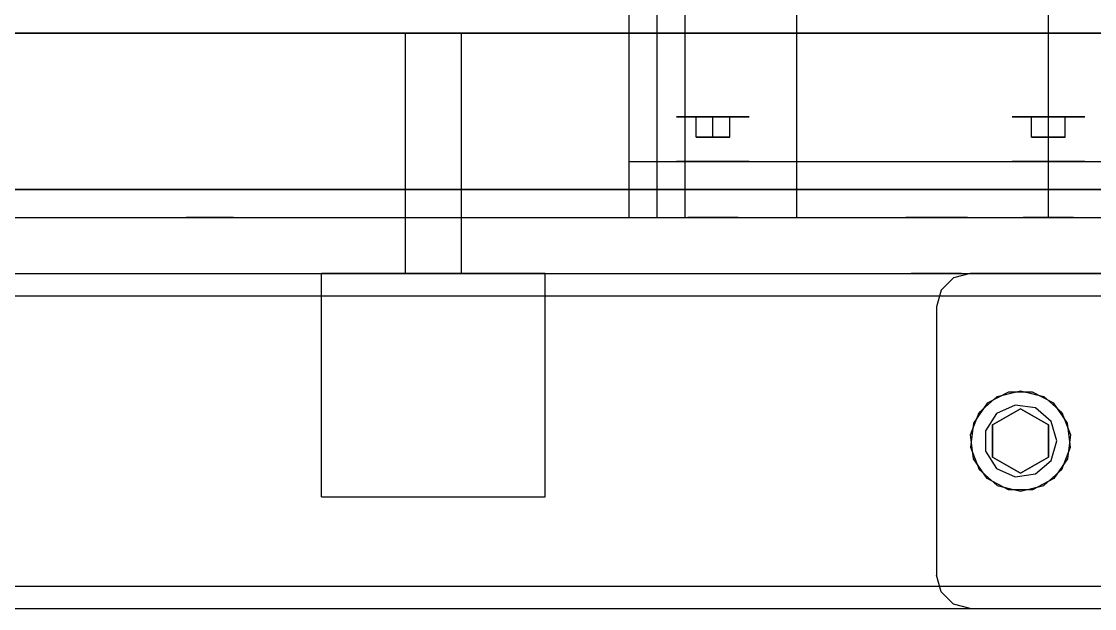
# Model space of a CAD drawing. Header units: millimetres. Extents: x -201 to 3037, y -406 to 3230.
# Drawn here: x 2326.3 to 2518.2, y 820 to 925.1 of the extents above; entities that cross this region are included whole.
import ezdxf

# ---------------------------------------------------------------- set-up
doc = ezdxf.new("R2010")
doc.units = ezdxf.units.MM
doc.layers.add('HIDDEN', color=8, linetype='Continuous')
doc.layers.add('VISIBLE', color=7, linetype='Continuous')

msp = doc.modelspace()

# ---------------------------------------------------------------- linework, layer by layer
at = {"layer": 'HIDDEN'}
for points in [[(2435, 900), (2435, 1030)], [(2435, 900), (2435, 993)], [(2440, 890), (2440, 967)], [(2440, 890), (2440, 967)], [(2445, 890), (2445, 945)], [(2445, 890), (2445, 945)], [(2465, 890), (2465, 945)], [(2465, 890), (2465, 945)], [(2510, 890), (2510, 935)], [(2510, 890), (2510, 935)], [(2925, 923), (2911.84, 923), (2873.01, 923), (2810.46, 923), (2727.33, 923), (2627.79, 923), (2516.82, 923), (2400, 923), (2283.18, 923), (2172.21, 923), (2072.67, 923), (1989.54, 923), (1926.99, 923), (1888.16, 923), (1875, 923)], [(2650, 923), (2643.73, 923), (2625.24, 923), (2595.46, 923), (2555.87, 923), (2508.47, 923), (2455.63, 923), (2400, 923), (2344.37, 923), (2291.53, 923), (2244.13, 923), (2204.54, 923), (2174.76, 923), (2156.27, 923), (2150, 923)], [(2150, 923), (2151.57, 923), (2156.27, 923), (2164.03, 923), (2174.76, 923), (2188.32, 923), (2204.54, 923), (2223.22, 923), (2244.13, 923), (2266.99, 923), (2291.53, 923), (2317.43, 923), (2344.37, 923), (2372.01, 923), (2400, 923)], [(2615, 923), (2609.61, 923), (2593.71, 923), (2568.09, 923), (2534.05, 923), (2493.29, 923), (2447.84, 923), (2400, 923), (2352.16, 923), (2306.71, 923), (2265.95, 923), (2231.91, 923), (2206.29, 923), (2190.39, 923), (2185, 923)], [(2185, 923), (2186.35, 923), (2190.39, 923), (2197.07, 923), (2206.29, 923), (2217.95, 923), (2231.91, 923), (2247.97, 923), (2265.95, 923), (2285.61, 923), (2306.71, 923), (2328.99, 923), (2352.16, 923), (2375.93, 923), (2400, 923)], [(2406, 923), (2405.85, 923), (2405.41, 923), (2404.69, 923), (2403.74, 923), (2402.6, 923), (2401.34, 923), (2400, 923), (2398.66, 923), (2397.4, 923), (2396.26, 923), (2395.31, 923), (2394.59, 923), (2394.15, 923), (2394, 923)], [(2394, 923), (2394.04, 923), (2394.15, 923), (2394.34, 923), (2394.59, 923), (2394.92, 923), (2395.31, 923), (2395.76, 923), (2396.26, 923), (2396.81, 923), (2397.4, 923), (2398.02, 923), (2398.66, 923), (2399.33, 923), (2400, 923)], [(2400, 923), (2427.99, 923), (2455.63, 923), (2482.57, 923), (2508.47, 923), (2533.01, 923), (2555.87, 923), (2576.78, 923), (2595.46, 923), (2611.68, 923), (2625.24, 923), (2635.97, 923), (2643.73, 923), (2648.43, 923), (2650, 923)], [(2400, 923), (2424.07, 923), (2447.84, 923), (2471.01, 923), (2493.29, 923), (2514.39, 923), (2534.05, 923), (2552.03, 923), (2568.09, 923), (2582.05, 923), (2593.71, 923), (2602.93, 923), (2609.61, 923), (2613.65, 923), (2615, 923)], [(2400, 923), (2400.67, 923), (2401.34, 923), (2401.98, 923), (2402.6, 923), (2403.19, 923), (2403.74, 923), (2404.24, 923), (2404.69, 923), (2405.08, 923), (2405.41, 923), (2405.66, 923), (2405.85, 923), (2405.96, 923), (2406, 923)], [(2456.5, 908), (2456.34, 908), (2455.86, 908), (2455.08, 908), (2454.05, 908), (2452.82, 908), (2451.45, 908), (2450, 908), (2448.55, 908), (2447.18, 908), (2445.95, 908), (2444.92, 908), (2444.14, 908), (2443.66, 908), (2443.5, 908)], [(2443.5, 908), (2443.54, 908), (2443.66, 908), (2443.86, 908), (2444.14, 908), (2444.5, 908), (2444.92, 908), (2445.4, 908), (2445.95, 908), (2446.54, 908), (2447.18, 908), (2447.85, 908), (2448.55, 908), (2449.27, 908), (2450, 908)], [(2447, 908), (2450, 908)], [(2450, 908), (2447, 908)], [(2447, 904.4), (2447, 908)], [(2447, 904.4), (2447, 908)], [(2450, 908), (2450.73, 908), (2451.45, 908), (2452.15, 908), (2452.82, 908), (2453.46, 908), (2454.05, 908), (2454.6, 908), (2455.08, 908), (2455.5, 908), (2455.86, 908), (2456.14, 908), (2456.34, 908), (2456.46, 908), (2456.5, 908)], [(2450, 908), (2453, 908)], [(2453, 908), (2450, 908)], [(2450, 904.4), (2450, 908)], [(2450, 904.4), (2450, 908)], [(2453, 904.4), (2453, 908)], [(2453, 904.4), (2453, 908)], [(2516.5, 908), (2516.34, 908), (2515.86, 908), (2515.08, 908), (2514.05, 908), (2512.82, 908), (2511.45, 908), (2510, 908), (2508.55, 908), (2507.18, 908), (2505.95, 908), (2504.92, 908), (2504.14, 908), (2503.66, 908), (2503.5, 908)], [(2503.5, 908), (2503.54, 908), (2503.66, 908), (2503.86, 908), (2504.14, 908), (2504.5, 908), (2504.92, 908), (2505.4, 908), (2505.95, 908), (2506.54, 908), (2507.18, 908), (2507.85, 908), (2508.55, 908), (2509.27, 908), (2510, 908)], [(2507, 908), (2510, 908)], [(2510, 908), (2507, 908)], [(2507, 904.4), (2507, 908)], [(2507, 904.4), (2507, 908)], [(2510, 908), (2510.73, 908), (2511.45, 908), (2512.15, 908), (2512.82, 908), (2513.46, 908), (2514.05, 908), (2514.6, 908), (2515.08, 908), (2515.5, 908), (2515.86, 908), (2516.14, 908), (2516.34, 908), (2516.46, 908), (2516.5, 908)], [(2510, 908), (2513, 908)], [(2513, 908), (2510, 908)], [(2510, 904.4), (2510, 908)], [(2510, 904.4), (2510, 908)], [(2513, 904.4), (2513, 908)], [(2513, 904.4), (2513, 908)], [(2450, 904.4), (2447, 904.4)], [(2447, 904.4), (2450, 904.4)], [(2453, 904.4), (2450, 904.4)], [(2450, 904.4), (2453, 904.4)], [(2510, 904.4), (2507, 904.4)], [(2507, 904.4), (2510, 904.4)], [(2513, 904.4), (2510, 904.4)], [(2510, 904.4), (2513, 904.4)], [(2435, 890), (2435, 900)], [(2435, 900), (2525, 900)], [(2435, 890), (2435, 900)], [(2435, 900), (2525, 900)], [(2435, 900), (2525, 900)], [(2435, 900), (2525, 900)], [(2456.5, 900), (2456.34, 900), (2455.86, 900), (2455.08, 900), (2454.05, 900), (2452.82, 900), (2451.45, 900), (2450, 900), (2448.55, 900), (2447.18, 900), (2445.95, 900), (2444.92, 900), (2444.14, 900), (2443.66, 900), (2443.5, 900)], [(2443.5, 900), (2443.54, 900), (2443.66, 900), (2443.86, 900), (2444.14, 900), (2444.5, 900), (2444.92, 900), (2445.4, 900), (2445.95, 900), (2446.54, 900), (2447.18, 900), (2447.85, 900), (2448.55, 900), (2449.27, 900), (2450, 900)], [(2454.5, 900), (2454.39, 900), (2454.05, 900), (2453.52, 900), (2452.81, 900), (2451.95, 900), (2451, 900), (2450, 900), (2449, 900), (2448.05, 900), (2447.19, 900), (2446.48, 900), (2445.95, 900), (2445.61, 900), (2445.5, 900)], [(2445.5, 900), (2445.53, 900), (2445.61, 900), (2445.75, 900), (2445.95, 900), (2446.19, 900), (2446.48, 900), (2446.82, 900), (2447.19, 900), (2447.61, 900), (2448.05, 900), (2448.51, 900), (2449, 900), (2449.5, 900), (2450, 900)], [(2450, 900), (2450.5, 900), (2451, 900), (2451.49, 900), (2451.95, 900), (2452.39, 900), (2452.81, 900), (2453.18, 900), (2453.52, 900), (2453.81, 900), (2454.05, 900), (2454.25, 900), (2454.39, 900), (2454.47, 900), (2454.5, 900)], [(2450, 900), (2450.73, 900), (2451.45, 900), (2452.15, 900), (2452.82, 900), (2453.46, 900), (2454.05, 900), (2454.6, 900), (2455.08, 900), (2455.5, 900), (2455.86, 900), (2456.14, 900), (2456.34, 900), (2456.46, 900), (2456.5, 900)], [(2516.5, 900), (2516.34, 900), (2515.86, 900), (2515.08, 900), (2514.05, 900), (2512.82, 900), (2511.45, 900), (2510, 900), (2508.55, 900), (2507.18, 900), (2505.95, 900), (2504.92, 900), (2504.14, 900), (2503.66, 900), (2503.5, 900)], [(2503.5, 900), (2503.54, 900), (2503.66, 900), (2503.86, 900), (2504.14, 900), (2504.5, 900), (2504.92, 900), (2505.4, 900), (2505.95, 900), (2506.54, 900), (2507.18, 900), (2507.85, 900), (2508.55, 900), (2509.27, 900), (2510, 900)], [(2514.5, 900), (2514.39, 900), (2514.05, 900), (2513.52, 900), (2512.81, 900), (2511.95, 900), (2511, 900), (2510, 900), (2509, 900), (2508.05, 900), (2507.19, 900), (2506.48, 900), (2505.95, 900), (2505.61, 900), (2505.5, 900)], [(2505.5, 900), (2505.53, 900), (2505.61, 900), (2505.75, 900), (2505.95, 900), (2506.19, 900), (2506.48, 900), (2506.82, 900), (2507.19, 900), (2507.61, 900), (2508.05, 900), (2508.51, 900), (2509, 900), (2509.5, 900), (2510, 900)], [(2510, 900), (2510.5, 900), (2511, 900), (2511.49, 900), (2511.95, 900), (2512.39, 900), (2512.81, 900), (2513.18, 900), (2513.52, 900), (2513.81, 900), (2514.05, 900), (2514.25, 900), (2514.39, 900), (2514.47, 900), (2514.5, 900)], [(2510, 900), (2510.73, 900), (2511.45, 900), (2512.15, 900), (2512.82, 900), (2513.46, 900), (2514.05, 900), (2514.6, 900), (2515.08, 900), (2515.5, 900), (2515.86, 900), (2516.14, 900), (2516.34, 900), (2516.46, 900), (2516.5, 900)], [(2070, 895), (2730, 895)], [(2650, 895), (2643.73, 895), (2625.24, 895), (2595.46, 895), (2555.87, 895), (2508.47, 895), (2455.63, 895), (2400, 895), (2344.37, 895), (2291.53, 895), (2244.13, 895), (2204.54, 895), (2174.76, 895), (2156.27, 895), (2150, 895)], [(2150, 895), (2151.57, 895), (2156.27, 895), (2164.03, 895), (2174.76, 895), (2188.32, 895), (2204.54, 895), (2223.22, 895), (2244.13, 895), (2266.99, 895), (2291.53, 895), (2317.43, 895), (2344.37, 895), (2372.01, 895), (2400, 895)], [(2615, 895), (2609.61, 895), (2593.71, 895), (2568.09, 895), (2534.05, 895), (2493.29, 895), (2447.84, 895), (2400, 895), (2352.16, 895), (2306.71, 895), (2265.95, 895), (2231.91, 895), (2206.29, 895), (2190.39, 895), (2185, 895)], [(2185, 895), (2186.35, 895), (2190.39, 895), (2197.07, 895), (2206.29, 895), (2217.95, 895), (2231.91, 895), (2247.97, 895), (2265.95, 895), (2285.61, 895), (2306.71, 895), (2328.99, 895), (2352.16, 895), (2375.93, 895), (2400, 895)], [(2420, 895), (2419.5, 895), (2418.02, 895), (2415.64, 895), (2412.47, 895), (2408.68, 895), (2404.45, 895), (2400, 895), (2395.55, 895), (2391.32, 895), (2387.53, 895), (2384.36, 895), (2381.98, 895), (2380.5, 895), (2380, 895)], [(2380, 895), (2380.13, 895), (2380.5, 895), (2381.12, 895), (2381.98, 895), (2383.07, 895), (2384.36, 895), (2385.86, 895), (2387.53, 895), (2389.36, 895), (2391.32, 895), (2393.39, 895), (2395.55, 895), (2397.76, 895), (2400, 895)], [(2395, 895), (2405, 895)], [(2400, 895), (2402.24, 895), (2404.45, 895), (2406.61, 895), (2408.68, 895), (2410.64, 895), (2412.47, 895), (2414.14, 895), (2415.64, 895), (2416.93, 895), (2418.02, 895), (2418.88, 895), (2419.5, 895), (2419.87, 895), (2420, 895)], [(2400, 895), (2427.99, 895), (2455.63, 895), (2482.57, 895), (2508.47, 895), (2533.01, 895), (2555.87, 895), (2576.78, 895), (2595.46, 895), (2611.68, 895), (2625.24, 895), (2635.97, 895), (2643.73, 895), (2648.43, 895), (2650, 895)], [(2400, 895), (2424.07, 895), (2447.84, 895), (2471.01, 895), (2493.29, 895), (2514.39, 895), (2534.05, 895), (2552.03, 895), (2568.09, 895), (2582.05, 895), (2593.71, 895), (2602.93, 895), (2609.61, 895), (2613.65, 895), (2615, 895)], [(2494.43, 895), (2494.32, 895), (2493.98, 895), (2493.45, 895), (2492.74, 895), (2491.88, 895), (2490.93, 895), (2489.93, 895), (2488.93, 895), (2487.98, 895), (2487.12, 895), (2486.41, 895), (2485.88, 895), (2485.54, 895), (2485.43, 895)], [(2485.43, 895), (2485.46, 895), (2485.54, 895), (2485.68, 895), (2485.88, 895), (2486.12, 895), (2486.41, 895), (2486.75, 895), (2487.12, 895), (2487.54, 895), (2487.98, 895), (2488.44, 895), (2488.93, 895), (2489.43, 895), (2489.93, 895)], [(2494.43, 895), (2494.32, 895), (2493.98, 895), (2493.45, 895), (2492.74, 895), (2491.88, 895), (2490.93, 895), (2489.93, 895), (2488.93, 895), (2487.98, 895), (2487.12, 895), (2486.41, 895), (2485.88, 895), (2485.54, 895), (2485.43, 895)], [(2485.43, 895), (2485.46, 895), (2485.54, 895), (2485.68, 895), (2485.88, 895), (2486.12, 895), (2486.41, 895), (2486.75, 895), (2487.12, 895), (2487.54, 895), (2487.98, 895), (2488.44, 895), (2488.93, 895), (2489.43, 895), (2489.93, 895)], [(2489.93, 895), (2490.43, 895), (2490.93, 895), (2491.42, 895), (2491.88, 895), (2492.32, 895), (2492.74, 895), (2493.11, 895), (2493.45, 895), (2493.74, 895), (2493.98, 895), (2494.18, 895), (2494.32, 895), (2494.4, 895), (2494.43, 895)], [(2489.93, 895), (2490.43, 895), (2490.93, 895), (2491.42, 895), (2491.88, 895), (2492.32, 895), (2492.74, 895), (2493.11, 895), (2493.45, 895), (2493.74, 895), (2493.98, 895), (2494.18, 895), (2494.32, 895), (2494.4, 895), (2494.43, 895)], [(1800, 890), (2750, 890)], [(1910, 890), (2510, 890)], [(1910, 890), (2510, 890)], [(1980, 890), (2440, 890)], [(1980, 890), (2440, 890)], [(2070, 890), (2750, 890)], [(2364.25, 890), (2364.14, 890), (2363.83, 890), (2363.32, 890), (2362.65, 890), (2361.84, 890), (2360.95, 890), (2360, 890), (2359.05, 890), (2358.16, 890), (2357.35, 890), (2356.68, 890), (2356.17, 890), (2355.86, 890), (2355.75, 890)], [(2355.75, 890), (2355.78, 890), (2355.86, 890), (2355.99, 890), (2356.17, 890), (2356.4, 890), (2356.68, 890), (2356.99, 890), (2357.35, 890), (2357.74, 890), (2358.16, 890), (2358.6, 890), (2359.05, 890), (2359.52, 890), (2360, 890)], [(2360, 890), (2360.48, 890), (2360.95, 890), (2361.4, 890), (2361.84, 890), (2362.26, 890), (2362.65, 890), (2363.01, 890), (2363.32, 890), (2363.6, 890), (2363.83, 890), (2364.01, 890), (2364.14, 890), (2364.22, 890), (2364.25, 890)], [(2435, 890), (2525, 890)], [(2435, 890), (2525, 890)], [(2445, 890), (2465, 890)], [(2445, 890), (2465, 890)], [(2454.5, 890), (2454.39, 890), (2454.05, 890), (2453.52, 890), (2452.81, 890), (2451.95, 890), (2451, 890), (2450, 890), (2449, 890), (2448.05, 890), (2447.19, 890), (2446.48, 890), (2445.95, 890), (2445.61, 890), (2445.5, 890)], [(2445.5, 890), (2445.53, 890), (2445.61, 890), (2445.75, 890), (2445.95, 890), (2446.19, 890), (2446.48, 890), (2446.82, 890), (2447.19, 890), (2447.61, 890), (2448.05, 890), (2448.51, 890), (2449, 890), (2449.5, 890), (2450, 890)], [(2450, 890), (2450.5, 890), (2451, 890), (2451.49, 890), (2451.95, 890), (2452.39, 890), (2452.81, 890), (2453.18, 890), (2453.52, 890), (2453.81, 890), (2454.05, 890), (2454.25, 890), (2454.39, 890), (2454.47, 890), (2454.5, 890)], [(2495.5, 890), (2495.36, 890), (2494.96, 890), (2494.3, 890), (2493.43, 890), (2492.39, 890), (2491.22, 890), (2490, 890), (2488.78, 890), (2487.61, 890), (2486.57, 890), (2485.7, 890), (2485.04, 890), (2484.64, 890), (2484.5, 890)], [(2484.5, 890), (2484.53, 890), (2484.64, 890), (2484.81, 890), (2485.04, 890), (2485.34, 890), (2485.7, 890), (2486.11, 890), (2486.57, 890), (2487.07, 890), (2487.61, 890), (2488.18, 890), (2488.78, 890), (2489.38, 890), (2490, 890)], [(2495.5, 890), (2495.36, 890), (2494.96, 890), (2494.3, 890), (2493.43, 890), (2492.39, 890), (2491.22, 890), (2490, 890), (2488.78, 890), (2487.61, 890), (2486.57, 890), (2485.7, 890), (2485.04, 890), (2484.64, 890), (2484.5, 890)], [(2484.5, 890), (2484.53, 890), (2484.64, 890), (2484.81, 890), (2485.04, 890), (2485.34, 890), (2485.7, 890), (2486.11, 890), (2486.57, 890), (2487.07, 890), (2487.61, 890), (2488.18, 890), (2488.78, 890), (2489.38, 890), (2490, 890)], [(2490, 890), (2490.62, 890), (2491.22, 890), (2491.82, 890), (2492.39, 890), (2492.93, 890), (2493.43, 890), (2493.89, 890), (2494.3, 890), (2494.66, 890), (2494.96, 890), (2495.19, 890), (2495.36, 890), (2495.47, 890), (2495.5, 890)], [(2490, 890), (2490.62, 890), (2491.22, 890), (2491.82, 890), (2492.39, 890), (2492.93, 890), (2493.43, 890), (2493.89, 890), (2494.3, 890), (2494.66, 890), (2494.96, 890), (2495.19, 890), (2495.36, 890), (2495.47, 890), (2495.5, 890)], [(2514.5, 890), (2514.39, 890), (2514.05, 890), (2513.52, 890), (2512.81, 890), (2511.95, 890), (2511, 890), (2510, 890), (2509, 890), (2508.05, 890), (2507.19, 890), (2506.48, 890), (2505.95, 890), (2505.61, 890), (2505.5, 890)], [(2505.5, 890), (2505.53, 890), (2505.61, 890), (2505.75, 890), (2505.95, 890), (2506.19, 890), (2506.48, 890), (2506.82, 890), (2507.19, 890), (2507.61, 890), (2508.05, 890), (2508.51, 890), (2509, 890), (2509.5, 890), (2510, 890)], [(2510, 890), (2510.5, 890), (2511, 890), (2511.49, 890), (2511.95, 890), (2512.39, 890), (2512.81, 890), (2513.18, 890), (2513.52, 890), (2513.81, 890), (2514.05, 890), (2514.25, 890), (2514.39, 890), (2514.47, 890), (2514.5, 890)], [(1800, 880), (2750, 880)], [(1800, 880), (2750, 880)], [(1860, 880), (2690, 880)], [(1860, 880), (2690, 880)], [(1860, 880), (2690, 880)], [(1860, 880), (2690, 880)], [(1860, 880), (2690, 880)], [(1860, 880), (2690, 880)], [(2070, 880), (2730, 880)], [(2130, 880), (2670, 880)], [(2130, 880), (2670, 880)], [(2130, 880), (2670, 880)], [(2280, 880), (2520, 880)], [(2280, 880), (2520, 880)], [(2380, 880), (2420, 880)], [(2380, 880), (2420, 880)], [(2420, 880), (2419.5, 880), (2418.02, 880), (2415.64, 880), (2412.47, 880), (2408.68, 880), (2404.45, 880), (2400, 880), (2395.55, 880), (2391.32, 880), (2387.53, 880), (2384.36, 880), (2381.98, 880), (2380.5, 880), (2380, 880)], [(2380, 880), (2380.13, 880), (2380.5, 880), (2381.12, 880), (2381.98, 880), (2383.07, 880), (2384.36, 880), (2385.86, 880), (2387.53, 880), (2389.36, 880), (2391.32, 880), (2393.39, 880), (2395.55, 880), (2397.76, 880), (2400, 880)], [(2380, 840), (2380, 880)], [(2380, 880), (2420, 880)], [(2405, 880), (2404.87, 880), (2404.5, 880), (2403.91, 880), (2403.12, 880), (2402.17, 880), (2401.11, 880), (2400, 880), (2398.89, 880), (2397.83, 880), (2396.88, 880), (2396.09, 880), (2395.5, 880), (2395.13, 880), (2395, 880)], [(2395, 880), (2395.03, 880), (2395.13, 880), (2395.28, 880), (2395.5, 880), (2395.77, 880), (2396.09, 880), (2396.46, 880), (2396.88, 880), (2397.34, 880), (2397.83, 880), (2398.35, 880), (2398.89, 880), (2399.44, 880), (2400, 880)], [(2400, 880), (2402.24, 880), (2404.45, 880), (2406.61, 880), (2408.68, 880), (2410.64, 880), (2412.47, 880), (2414.14, 880), (2415.64, 880), (2416.93, 880), (2418.02, 880), (2418.88, 880), (2419.5, 880), (2419.87, 880), (2420, 880)], [(2400, 880), (2400.56, 880), (2401.11, 880), (2401.65, 880), (2402.17, 880), (2402.66, 880), (2403.12, 880), (2403.54, 880), (2403.91, 880), (2404.23, 880), (2404.5, 880), (2404.72, 880), (2404.87, 880), (2404.97, 880), (2405, 880)], [(2420, 840), (2420, 880)], [(2494.43, 880), (2494.32, 880), (2493.98, 880), (2493.45, 880), (2492.74, 880), (2491.88, 880), (2490.93, 880), (2489.93, 880), (2488.93, 880), (2487.98, 880), (2487.12, 880), (2486.41, 880), (2485.88, 880), (2485.54, 880), (2485.43, 880)], [(2485.43, 880), (2485.46, 880), (2485.54, 880), (2485.68, 880), (2485.88, 880), (2486.12, 880), (2486.41, 880), (2486.75, 880), (2487.12, 880), (2487.54, 880), (2487.98, 880), (2488.44, 880), (2488.93, 880), (2489.43, 880), (2489.93, 880)], [(2494.43, 880), (2494.32, 880), (2493.98, 880), (2493.45, 880), (2492.74, 880), (2491.88, 880), (2490.93, 880), (2489.93, 880), (2488.93, 880), (2487.98, 880), (2487.12, 880), (2486.41, 880), (2485.88, 880), (2485.54, 880), (2485.43, 880)], [(2485.43, 880), (2485.46, 880), (2485.54, 880), (2485.68, 880), (2485.88, 880), (2486.12, 880), (2486.41, 880), (2486.75, 880), (2487.12, 880), (2487.54, 880), (2487.98, 880), (2488.44, 880), (2488.93, 880), (2489.43, 880), (2489.93, 880)], [(2489.93, 880), (2490.43, 880), (2490.93, 880), (2491.42, 880), (2491.88, 880), (2492.32, 880), (2492.74, 880), (2493.11, 880), (2493.45, 880), (2493.74, 880), (2493.98, 880), (2494.18, 880), (2494.32, 880), (2494.4, 880), (2494.43, 880)], [(2489.93, 880), (2490.43, 880), (2490.93, 880), (2491.42, 880), (2491.88, 880), (2492.32, 880), (2492.74, 880), (2493.11, 880), (2493.45, 880), (2493.74, 880), (2493.98, 880), (2494.18, 880), (2494.32, 880), (2494.4, 880), (2494.43, 880)], [(2496, 880), (2493, 879.2), (2490.8, 877), (2490, 874)], [(2496, 880), (2493, 879.2), (2490.8, 877), (2490, 874)], [(2496, 880), (2493, 879.2), (2490.8, 877), (2490, 874)], [(2496, 880), (2493, 879.2), (2490.8, 877), (2490, 874)], [(2604, 880), (2496, 880)], [(2604, 880), (2496, 880)], [(2604, 880), (2496, 880)], [(2604, 880), (2496, 880)], [(1860, 876), (2690, 876)], [(1860, 876), (2690, 876)], [(1860, 876), (2690, 876)], [(1860, 876), (2690, 876)], [(1860, 876), (2690, 876)], [(1860, 876), (2690, 876)], [(2130, 876), (2670, 876)], [(2130, 876), (2670, 876)], [(2130, 876), (2670, 876)], [(2130, 876), (2670, 876)], [(2280, 876), (2520, 876)], [(2280, 876), (2520, 876)], [(2490, 874), (2490, 826)], [(2490, 874), (2490, 826)], [(2490, 874), (2490, 826)], [(2490, 874), (2490, 826)], [(2505, 859), (2509.18, 857.97), (2512.41, 855.11), (2513.93, 851.08), (2513.42, 846.81), (2510.97, 843.26), (2507.15, 841.26), (2502.85, 841.26), (2499.03, 843.26), (2496.58, 846.81), (2496.07, 851.08), (2497.59, 855.11), (2500.82, 857.97), (2505, 859)], [(2505, 859), (2509.18, 857.97), (2512.41, 855.11), (2513.93, 851.08), (2513.42, 846.81), (2510.97, 843.26), (2507.15, 841.26), (2502.85, 841.26), (2499.03, 843.26), (2496.58, 846.81), (2496.07, 851.08), (2497.59, 855.11), (2500.82, 857.97), (2505, 859)], [(2505, 841), (2509.18, 842.03), (2512.41, 844.89), (2513.93, 848.92), (2513.42, 853.19), (2510.97, 856.74), (2507.15, 858.74), (2502.85, 858.74), (2499.03, 856.74), (2496.58, 853.19), (2496.07, 848.92), (2497.59, 844.89), (2500.82, 842.03), (2505, 841)], [(2505, 841), (2509.18, 842.03), (2512.41, 844.89), (2513.93, 848.92), (2513.42, 853.19), (2510.97, 856.74), (2507.15, 858.74), (2502.85, 858.74), (2499.03, 856.74), (2496.58, 853.19), (2496.07, 848.92), (2497.59, 844.89), (2500.82, 842.03), (2505, 841)], [(2511.5, 850), (2510.47, 853.51), (2507.7, 855.91), (2504.07, 856.43), (2500.74, 854.91), (2498.76, 851.83), (2498.76, 848.17), (2500.74, 845.09), (2504.07, 843.57), (2507.7, 844.09), (2510.47, 846.49), (2511.5, 850)], [(2511.5, 850), (2510.47, 853.51), (2507.7, 855.91), (2504.07, 856.43), (2500.74, 854.91), (2498.76, 851.83), (2498.76, 848.17), (2500.74, 845.09), (2504.07, 843.57), (2507.7, 844.09), (2510.47, 846.49), (2511.5, 850)], [(2511.5, 850), (2510.47, 853.51), (2507.7, 855.91), (2504.07, 856.43), (2500.74, 854.91), (2498.76, 851.83), (2498.76, 848.17), (2500.74, 845.09), (2504.07, 843.57), (2507.7, 844.09), (2510.47, 846.49), (2511.5, 850)], [(2511.5, 850), (2510.47, 853.51), (2507.7, 855.91), (2504.07, 856.43), (2500.74, 854.91), (2498.76, 851.83), (2498.76, 848.17), (2500.74, 845.09), (2504.07, 843.57), (2507.7, 844.09), (2510.47, 846.49), (2511.5, 850)], [(2500, 852.89), (2505, 855.77)], [(2505, 855.77), (2500, 852.89)], [(2505, 855.77), (2500, 852.89)], [(2500, 852.89), (2505, 855.77)], [(2505, 855.77), (2510, 852.89)], [(2510, 852.89), (2505, 855.77)], [(2510, 852.89), (2505, 855.77)], [(2505, 855.77), (2510, 852.89)], [(2500, 847.11), (2500, 852.89)], [(2500, 852.89), (2500, 847.11)], [(2500, 852.89), (2500, 847.11)], [(2500, 847.11), (2500, 852.89)], [(2510, 852.89), (2510, 847.11)], [(2510, 847.11), (2510, 852.89)], [(2510, 847.11), (2510, 852.89)], [(2510, 852.89), (2510, 847.11)], [(2505, 844.23), (2500, 847.11)], [(2500, 847.11), (2505, 844.23)], [(2500, 847.11), (2505, 844.23)], [(2505, 844.23), (2500, 847.11)], [(2510, 847.11), (2505, 844.23)], [(2505, 844.23), (2510, 847.11)], [(2505, 844.23), (2510, 847.11)], [(2510, 847.11), (2505, 844.23)], [(2380, 840), (2420, 840)], [(2496, 820), (2493, 820.8), (2490.8, 823), (2490, 826)], [(2496, 820), (2493, 820.8), (2490.8, 823), (2490, 826)], [(2496, 820), (2493, 820.8), (2490.8, 823), (2490, 826)], [(2496, 820), (2493, 820.8), (2490.8, 823), (2490, 826)], [(1860, 824), (2690, 824)], [(1860, 824), (2690, 824)], [(1860, 824), (2690, 824)], [(1860, 824), (2690, 824)], [(1860, 824), (2690, 824)], [(1860, 824), (2690, 824)], [(2130, 824), (2670, 824)], [(2130, 824), (2670, 824)], [(2130, 824), (2670, 824)], [(2130, 824), (2670, 824)], [(2280, 824), (2520, 824)], [(2280, 824), (2520, 824)], [(1860, 820), (2690, 820)], [(1860, 820), (2690, 820)], [(1860, 820), (2690, 820)], [(1860, 820), (2690, 820)], [(1860, 820), (2690, 820)], [(1860, 820), (2690, 820)], [(2130, 820), (2670, 820)], [(2130, 820), (2670, 820)], [(2130, 820), (2670, 820)], [(2280, 820), (2520, 820)], [(2280, 820), (2520, 820)], [(2496, 820), (2604, 820)], [(2496, 820), (2604, 820)], [(2496, 820), (2604, 820)], [(2496, 820), (2604, 820)]]:
    msp.add_lwpolyline(points, dxfattribs=at)
at = {"layer": 'VISIBLE'}
for points in [[(1875, 923), (1878.3, 923), (1888.16, 923), (1904.46, 923), (1926.99, 923), (1955.47, 923), (1989.54, 923), (2028.77, 923), (2072.67, 923), (2120.68, 923), (2172.21, 923), (2226.6, 923), (2283.18, 923), (2341.22, 923), (2400, 923)], [(2395, 880), (2395, 923)], [(2400, 923), (2458.78, 923), (2516.82, 923), (2573.4, 923), (2627.79, 923), (2679.32, 923), (2727.33, 923), (2771.23, 923), (2810.46, 923), (2844.53, 923), (2873.01, 923), (2895.54, 923), (2911.84, 923), (2921.7, 923), (2925, 923)], [(2405, 880), (2405, 923)], [(2070, 895), (2395, 895)], [(2405, 895), (2730, 895)], [(2070, 880), (2380, 880)], [(2130, 880), (2380, 880)], [(2380, 840), (2380, 880)], [(2380, 880), (2420, 880)], [(2420, 880), (2670, 880)], [(2420, 880), (2730, 880)], [(2420, 840), (2420, 880)], [(2380, 840), (2420, 840)], [(2130, 820), (2670, 820)]]:
    msp.add_lwpolyline(points, dxfattribs=at)

doc.saveas('drawing.dxf')
